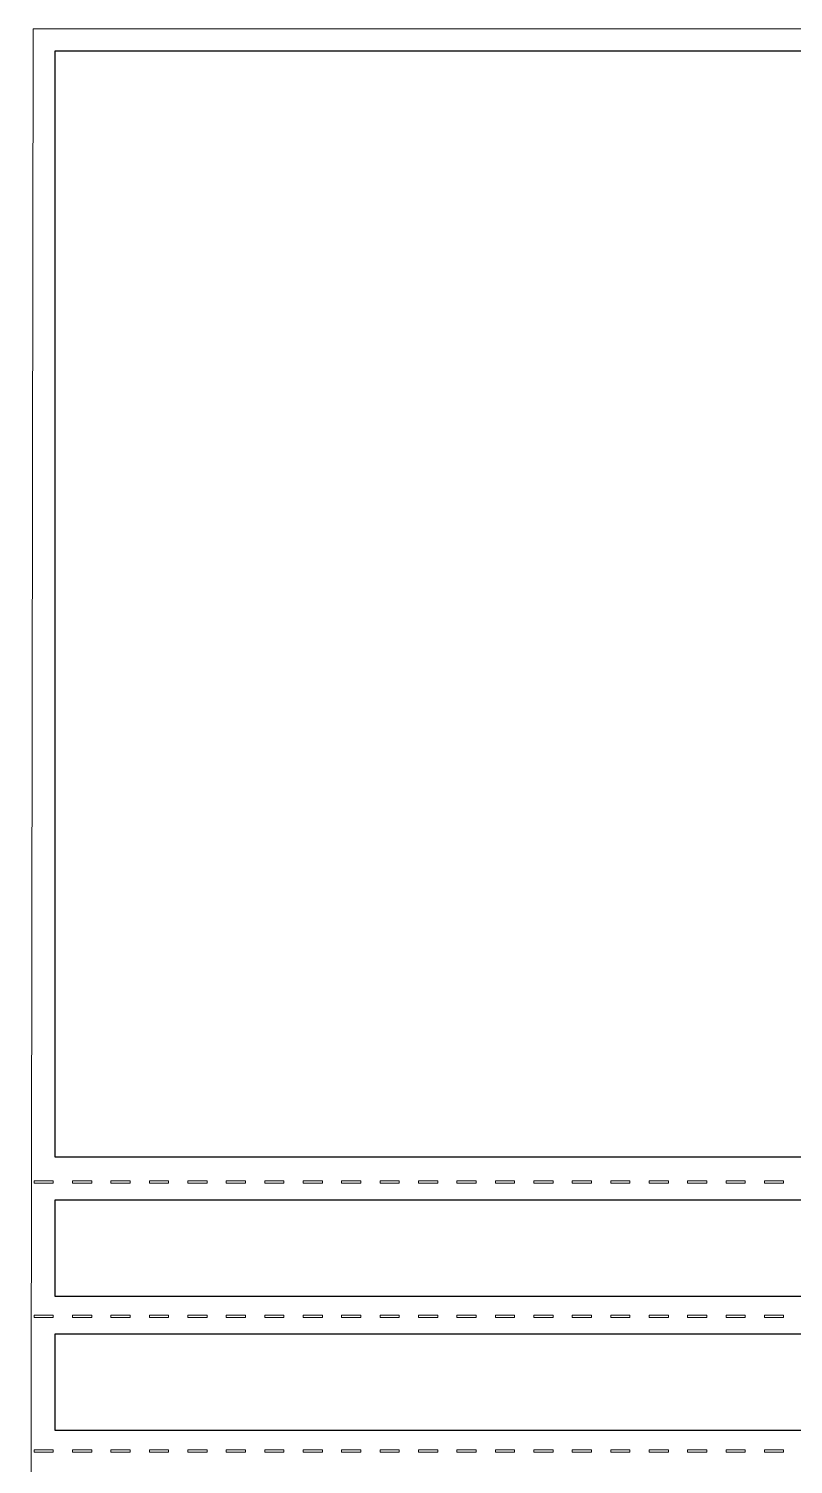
# Model space of a CAD drawing. Header units: centimetres. Extents: x -6.7 to 6.7, y -14.3 to 13.3.
# Drawn here: x -6.74 to 0.07, y 0.51 to 13.3 of the extents above; entities that cross this region are included whole.
import ezdxf

# ---------------------------------------------------------------- set-up
doc = ezdxf.new("R2010")
doc.units = ezdxf.units.CM
doc.header["$MEASUREMENT"] = 0
doc.layers.add('Layer 1', color=7, linetype='Continuous')

msp = doc.modelspace()

# ---------------------------------------------------------------- linework, layer by layer
at = {"layer": 'Layer 1', "color": 42, "lineweight": 20}
for points, knots in [([(-6.73678, -13.11381), (-6.50203, -13.16373), (-6.25661, -13.1907), (-6.00401, -13.1907), (-6.00401, -13.1907), (-4.34203, -13.1907), (-2.98967, -12.04397), (-2.95726, -10.62065), (-2.95726, -10.62065), (-2.95726, -10.62065), (-2.81017, -10.62065), (-2.81017, -10.62065), (-2.81017, -10.62065), (-2.24675, -14.07084), (2.69384, -14.3019), (3.28332, -10.62065), (3.28332, -10.62065), (3.28332, -10.62065), (3.47788, -10.62065), (3.47788, -10.62065), (3.47788, -10.62065), (3.51029, -12.04397), (4.86198, -13.1907), (6.52396, -13.1907), (6.52396, -13.1907), (6.5954, -13.1907), (6.66635, -13.18885), (6.73657, -13.18468), (6.73657, -13.18468), (6.73657, -13.18468), (6.71317, 13.29534), (6.71317, 13.29534), (6.71317, 13.29534), (6.71317, 13.29534), (-6.69867, 13.29534), (-6.69867, 13.29534), (-6.69867, 13.29534), (-6.69867, 13.29534), (-6.73678, -13.11381), (-6.73678, -13.11381)], [0, 0, 0, 0, 0.09090909, 0.09090909, 0.09090909, 0.09090909, 0.18181818, 0.18181818, 0.18181818, 0.18181818, 0.27272727, 0.27272727, 0.27272727, 0.27272727, 0.36363636, 0.36363636, 0.36363636, 0.36363636, 0.45454545, 0.45454545, 0.45454545, 0.45454545, 0.54545455, 0.54545455, 0.54545455, 0.54545455, 0.63636364, 0.63636364, 0.63636364, 0.63636364, 0.72727273, 0.72727273, 0.72727273, 0.72727273, 0.81818182, 0.81818182, 0.81818182, 0.81818182, 1, 1, 1, 1]), ([(-6.68931, 3.01116), (-6.68931, 3.01116), (-6.68931, 3.03256), (-6.68931, 3.03256), (-6.68931, 3.03256), (-6.68931, 3.03256), (-6.51815, 3.03256), (-6.51815, 3.03256), (-6.51815, 3.03256), (-6.51815, 3.03256), (-6.51815, 3.01116), (-6.51815, 3.01116), (-6.51815, 3.01116), (-6.51815, 3.01116), (-6.68931, 3.01116), (-6.68931, 3.01116)], [0, 0, 0, 0, 0.2, 0.2, 0.2, 0.2, 0.4, 0.4, 0.4, 0.4, 0.6, 0.6, 0.6, 0.6, 1, 1, 1, 1]), ([(-6.347, 3.01116), (-6.347, 3.01116), (-6.347, 3.03256), (-6.347, 3.03256), (-6.347, 3.03256), (-6.347, 3.03256), (-6.17584, 3.03256), (-6.17584, 3.03256), (-6.17584, 3.03256), (-6.17584, 3.03256), (-6.17584, 3.01116), (-6.17584, 3.01116), (-6.17584, 3.01116), (-6.17584, 3.01116), (-6.347, 3.01116), (-6.347, 3.01116)], [0, 0, 0, 0, 0.2, 0.2, 0.2, 0.2, 0.4, 0.4, 0.4, 0.4, 0.6, 0.6, 0.6, 0.6, 1, 1, 1, 1]), ([(-6.00468, 3.01116), (-6.00468, 3.01116), (-6.00468, 3.03256), (-6.00468, 3.03256), (-6.00468, 3.03256), (-6.00468, 3.03256), (-5.83352, 3.03256), (-5.83352, 3.03256), (-5.83352, 3.03256), (-5.83352, 3.03256), (-5.83352, 3.01116), (-5.83352, 3.01116), (-5.83352, 3.01116), (-5.83352, 3.01116), (-6.00468, 3.01116), (-6.00468, 3.01116)], [0, 0, 0, 0, 0.2, 0.2, 0.2, 0.2, 0.4, 0.4, 0.4, 0.4, 0.6, 0.6, 0.6, 0.6, 1, 1, 1, 1]), ([(-5.66236, 3.01116), (-5.66236, 3.01116), (-5.66236, 3.03256), (-5.66236, 3.03256), (-5.66236, 3.03256), (-5.66236, 3.03256), (-5.4912, 3.03256), (-5.4912, 3.03256), (-5.4912, 3.03256), (-5.4912, 3.03256), (-5.4912, 3.01116), (-5.4912, 3.01116), (-5.4912, 3.01116), (-5.4912, 3.01116), (-5.66236, 3.01116), (-5.66236, 3.01116)], [0, 0, 0, 0, 0.2, 0.2, 0.2, 0.2, 0.4, 0.4, 0.4, 0.4, 0.6, 0.6, 0.6, 0.6, 1, 1, 1, 1]), ([(-5.32005, 3.01116), (-5.32005, 3.01116), (-5.32005, 3.03256), (-5.32005, 3.03256), (-5.32005, 3.03256), (-5.32005, 3.03256), (-5.14889, 3.03256), (-5.14889, 3.03256), (-5.14889, 3.03256), (-5.14889, 3.03256), (-5.14889, 3.01116), (-5.14889, 3.01116), (-5.14889, 3.01116), (-5.14889, 3.01116), (-5.32005, 3.01116), (-5.32005, 3.01116)], [0, 0, 0, 0, 0.2, 0.2, 0.2, 0.2, 0.4, 0.4, 0.4, 0.4, 0.6, 0.6, 0.6, 0.6, 1, 1, 1, 1]), ([(-4.97773, 3.01116), (-4.97773, 3.01116), (-4.97773, 3.03256), (-4.97773, 3.03256), (-4.97773, 3.03256), (-4.97773, 3.03256), (-4.80657, 3.03256), (-4.80657, 3.03256), (-4.80657, 3.03256), (-4.80657, 3.03256), (-4.80657, 3.01116), (-4.80657, 3.01116), (-4.80657, 3.01116), (-4.80657, 3.01116), (-4.97773, 3.01116), (-4.97773, 3.01116)], [0, 0, 0, 0, 0.2, 0.2, 0.2, 0.2, 0.4, 0.4, 0.4, 0.4, 0.6, 0.6, 0.6, 0.6, 1, 1, 1, 1]), ([(-4.63542, 3.01116), (-4.63542, 3.01116), (-4.63542, 3.03256), (-4.63542, 3.03256), (-4.63542, 3.03256), (-4.63542, 3.03256), (-4.46426, 3.03256), (-4.46426, 3.03256), (-4.46426, 3.03256), (-4.46426, 3.03256), (-4.46426, 3.01116), (-4.46426, 3.01116), (-4.46426, 3.01116), (-4.46426, 3.01116), (-4.63542, 3.01116), (-4.63542, 3.01116)], [0, 0, 0, 0, 0.2, 0.2, 0.2, 0.2, 0.4, 0.4, 0.4, 0.4, 0.6, 0.6, 0.6, 0.6, 1, 1, 1, 1]), ([(-4.2931, 3.01116), (-4.2931, 3.01116), (-4.2931, 3.03256), (-4.2931, 3.03256), (-4.2931, 3.03256), (-4.2931, 3.03256), (-4.12194, 3.03256), (-4.12194, 3.03256), (-4.12194, 3.03256), (-4.12194, 3.03256), (-4.12194, 3.01116), (-4.12194, 3.01116), (-4.12194, 3.01116), (-4.12194, 3.01116), (-4.2931, 3.01116), (-4.2931, 3.01116)], [0, 0, 0, 0, 0.2, 0.2, 0.2, 0.2, 0.4, 0.4, 0.4, 0.4, 0.6, 0.6, 0.6, 0.6, 1, 1, 1, 1]), ([(-3.95078, 3.01116), (-3.95078, 3.01116), (-3.95078, 3.03256), (-3.95078, 3.03256), (-3.95078, 3.03256), (-3.95078, 3.03256), (-3.77962, 3.03256), (-3.77962, 3.03256), (-3.77962, 3.03256), (-3.77962, 3.03256), (-3.77962, 3.01116), (-3.77962, 3.01116), (-3.77962, 3.01116), (-3.77962, 3.01116), (-3.95078, 3.01116), (-3.95078, 3.01116)], [0, 0, 0, 0, 0.2, 0.2, 0.2, 0.2, 0.4, 0.4, 0.4, 0.4, 0.6, 0.6, 0.6, 0.6, 1, 1, 1, 1]), ([(-3.60847, 3.01116), (-3.60847, 3.01116), (-3.60847, 3.03256), (-3.60847, 3.03256), (-3.60847, 3.03256), (-3.60847, 3.03256), (-3.43731, 3.03256), (-3.43731, 3.03256), (-3.43731, 3.03256), (-3.43731, 3.03256), (-3.43731, 3.01116), (-3.43731, 3.01116), (-3.43731, 3.01116), (-3.43731, 3.01116), (-3.60847, 3.01116), (-3.60847, 3.01116)], [0, 0, 0, 0, 0.2, 0.2, 0.2, 0.2, 0.4, 0.4, 0.4, 0.4, 0.6, 0.6, 0.6, 0.6, 1, 1, 1, 1]), ([(-3.26615, 3.01116), (-3.26615, 3.01116), (-3.26615, 3.03256), (-3.26615, 3.03256), (-3.26615, 3.03256), (-3.26615, 3.03256), (-3.09499, 3.03256), (-3.09499, 3.03256), (-3.09499, 3.03256), (-3.09499, 3.03256), (-3.09499, 3.01116), (-3.09499, 3.01116), (-3.09499, 3.01116), (-3.09499, 3.01116), (-3.26615, 3.01116), (-3.26615, 3.01116)], [0, 0, 0, 0, 0.2, 0.2, 0.2, 0.2, 0.4, 0.4, 0.4, 0.4, 0.6, 0.6, 0.6, 0.6, 1, 1, 1, 1]), ([(-2.92384, 3.01116), (-2.92384, 3.01116), (-2.92384, 3.03256), (-2.92384, 3.03256), (-2.92384, 3.03256), (-2.92384, 3.03256), (-2.75268, 3.03256), (-2.75268, 3.03256), (-2.75268, 3.03256), (-2.75268, 3.03256), (-2.75268, 3.01116), (-2.75268, 3.01116), (-2.75268, 3.01116), (-2.75268, 3.01116), (-2.92384, 3.01116), (-2.92384, 3.01116)], [0, 0, 0, 0, 0.2, 0.2, 0.2, 0.2, 0.4, 0.4, 0.4, 0.4, 0.6, 0.6, 0.6, 0.6, 1, 1, 1, 1]), ([(-2.58152, 3.01116), (-2.58152, 3.01116), (-2.58152, 3.03256), (-2.58152, 3.03256), (-2.58152, 3.03256), (-2.58152, 3.03256), (-2.41036, 3.03256), (-2.41036, 3.03256), (-2.41036, 3.03256), (-2.41036, 3.03256), (-2.41036, 3.01116), (-2.41036, 3.01116), (-2.41036, 3.01116), (-2.41036, 3.01116), (-2.58152, 3.01116), (-2.58152, 3.01116)], [0, 0, 0, 0, 0.2, 0.2, 0.2, 0.2, 0.4, 0.4, 0.4, 0.4, 0.6, 0.6, 0.6, 0.6, 1, 1, 1, 1]), ([(-2.2392, 3.01116), (-2.2392, 3.01116), (-2.2392, 3.03256), (-2.2392, 3.03256), (-2.2392, 3.03256), (-2.2392, 3.03256), (-2.06804, 3.03256), (-2.06804, 3.03256), (-2.06804, 3.03256), (-2.06804, 3.03256), (-2.06804, 3.01116), (-2.06804, 3.01116), (-2.06804, 3.01116), (-2.06804, 3.01116), (-2.2392, 3.01116), (-2.2392, 3.01116)], [0, 0, 0, 0, 0.2, 0.2, 0.2, 0.2, 0.4, 0.4, 0.4, 0.4, 0.6, 0.6, 0.6, 0.6, 1, 1, 1, 1]), ([(-1.89689, 3.01116), (-1.89689, 3.01116), (-1.89689, 3.03256), (-1.89689, 3.03256), (-1.89689, 3.03256), (-1.89689, 3.03256), (-1.72573, 3.03256), (-1.72573, 3.03256), (-1.72573, 3.03256), (-1.72573, 3.03256), (-1.72573, 3.01116), (-1.72573, 3.01116), (-1.72573, 3.01116), (-1.72573, 3.01116), (-1.89689, 3.01116), (-1.89689, 3.01116)], [0, 0, 0, 0, 0.2, 0.2, 0.2, 0.2, 0.4, 0.4, 0.4, 0.4, 0.6, 0.6, 0.6, 0.6, 1, 1, 1, 1]), ([(-1.55457, 3.01116), (-1.55457, 3.01116), (-1.55457, 3.03256), (-1.55457, 3.03256), (-1.55457, 3.03256), (-1.55457, 3.03256), (-1.38341, 3.03256), (-1.38341, 3.03256), (-1.38341, 3.03256), (-1.38341, 3.03256), (-1.38341, 3.01116), (-1.38341, 3.01116), (-1.38341, 3.01116), (-1.38341, 3.01116), (-1.55457, 3.01116), (-1.55457, 3.01116)], [0, 0, 0, 0, 0.2, 0.2, 0.2, 0.2, 0.4, 0.4, 0.4, 0.4, 0.6, 0.6, 0.6, 0.6, 1, 1, 1, 1]), ([(-1.21225, 3.01116), (-1.21225, 3.01116), (-1.21225, 3.03256), (-1.21225, 3.03256), (-1.21225, 3.03256), (-1.21225, 3.03256), (-1.04109, 3.03256), (-1.04109, 3.03256), (-1.04109, 3.03256), (-1.04109, 3.03256), (-1.04109, 3.01116), (-1.04109, 3.01116), (-1.04109, 3.01116), (-1.04109, 3.01116), (-1.21225, 3.01116), (-1.21225, 3.01116)], [0, 0, 0, 0, 0.2, 0.2, 0.2, 0.2, 0.4, 0.4, 0.4, 0.4, 0.6, 0.6, 0.6, 0.6, 1, 1, 1, 1]), ([(-0.86994, 3.01116), (-0.86994, 3.01116), (-0.86994, 3.03256), (-0.86994, 3.03256), (-0.86994, 3.03256), (-0.86994, 3.03256), (-0.69878, 3.03256), (-0.69878, 3.03256), (-0.69878, 3.03256), (-0.69878, 3.03256), (-0.69878, 3.01116), (-0.69878, 3.01116), (-0.69878, 3.01116), (-0.69878, 3.01116), (-0.86994, 3.01116), (-0.86994, 3.01116)], [0, 0, 0, 0, 0.2, 0.2, 0.2, 0.2, 0.4, 0.4, 0.4, 0.4, 0.6, 0.6, 0.6, 0.6, 1, 1, 1, 1]), ([(-0.52762, 3.01116), (-0.52762, 3.01116), (-0.52762, 3.03256), (-0.52762, 3.03256), (-0.52762, 3.03256), (-0.52762, 3.03256), (-0.35646, 3.03256), (-0.35646, 3.03256), (-0.35646, 3.03256), (-0.35646, 3.03256), (-0.35646, 3.01116), (-0.35646, 3.01116), (-0.35646, 3.01116), (-0.35646, 3.01116), (-0.52762, 3.01116), (-0.52762, 3.01116)], [0, 0, 0, 0, 0.2, 0.2, 0.2, 0.2, 0.4, 0.4, 0.4, 0.4, 0.6, 0.6, 0.6, 0.6, 1, 1, 1, 1]), ([(-0.18531, 3.01116), (-0.18531, 3.01116), (-0.18531, 3.03256), (-0.18531, 3.03256), (-0.18531, 3.03256), (-0.18531, 3.03256), (-0.01415, 3.03256), (-0.01415, 3.03256), (-0.01415, 3.03256), (-0.01415, 3.03256), (-0.01415, 3.01116), (-0.01415, 3.01116), (-0.01415, 3.01116), (-0.01415, 3.01116), (-0.18531, 3.01116), (-0.18531, 3.01116)], [0, 0, 0, 0, 0.2, 0.2, 0.2, 0.2, 0.4, 0.4, 0.4, 0.4, 0.6, 0.6, 0.6, 0.6, 1, 1, 1, 1]), ([(-6.68931, 1.81305), (-6.68931, 1.81305), (-6.68931, 1.83444), (-6.68931, 1.83444), (-6.68931, 1.83444), (-6.68931, 1.83444), (-6.51815, 1.83444), (-6.51815, 1.83444), (-6.51815, 1.83444), (-6.51815, 1.83444), (-6.51815, 1.81305), (-6.51815, 1.81305), (-6.51815, 1.81305), (-6.51815, 1.81305), (-6.68931, 1.81305), (-6.68931, 1.81305)], [0, 0, 0, 0, 0.2, 0.2, 0.2, 0.2, 0.4, 0.4, 0.4, 0.4, 0.6, 0.6, 0.6, 0.6, 1, 1, 1, 1]), ([(-6.347, 1.81305), (-6.347, 1.81305), (-6.347, 1.83444), (-6.347, 1.83444), (-6.347, 1.83444), (-6.347, 1.83444), (-6.17584, 1.83444), (-6.17584, 1.83444), (-6.17584, 1.83444), (-6.17584, 1.83444), (-6.17584, 1.81305), (-6.17584, 1.81305), (-6.17584, 1.81305), (-6.17584, 1.81305), (-6.347, 1.81305), (-6.347, 1.81305)], [0, 0, 0, 0, 0.2, 0.2, 0.2, 0.2, 0.4, 0.4, 0.4, 0.4, 0.6, 0.6, 0.6, 0.6, 1, 1, 1, 1]), ([(-6.00468, 1.81305), (-6.00468, 1.81305), (-6.00468, 1.83444), (-6.00468, 1.83444), (-6.00468, 1.83444), (-6.00468, 1.83444), (-5.83352, 1.83444), (-5.83352, 1.83444), (-5.83352, 1.83444), (-5.83352, 1.83444), (-5.83352, 1.81305), (-5.83352, 1.81305), (-5.83352, 1.81305), (-5.83352, 1.81305), (-6.00468, 1.81305), (-6.00468, 1.81305)], [0, 0, 0, 0, 0.2, 0.2, 0.2, 0.2, 0.4, 0.4, 0.4, 0.4, 0.6, 0.6, 0.6, 0.6, 1, 1, 1, 1]), ([(-5.66236, 1.81305), (-5.66236, 1.81305), (-5.66236, 1.83444), (-5.66236, 1.83444), (-5.66236, 1.83444), (-5.66236, 1.83444), (-5.4912, 1.83444), (-5.4912, 1.83444), (-5.4912, 1.83444), (-5.4912, 1.83444), (-5.4912, 1.81305), (-5.4912, 1.81305), (-5.4912, 1.81305), (-5.4912, 1.81305), (-5.66236, 1.81305), (-5.66236, 1.81305)], [0, 0, 0, 0, 0.2, 0.2, 0.2, 0.2, 0.4, 0.4, 0.4, 0.4, 0.6, 0.6, 0.6, 0.6, 1, 1, 1, 1]), ([(-5.32005, 1.81305), (-5.32005, 1.81305), (-5.32005, 1.83444), (-5.32005, 1.83444), (-5.32005, 1.83444), (-5.32005, 1.83444), (-5.14889, 1.83444), (-5.14889, 1.83444), (-5.14889, 1.83444), (-5.14889, 1.83444), (-5.14889, 1.81305), (-5.14889, 1.81305), (-5.14889, 1.81305), (-5.14889, 1.81305), (-5.32005, 1.81305), (-5.32005, 1.81305)], [0, 0, 0, 0, 0.2, 0.2, 0.2, 0.2, 0.4, 0.4, 0.4, 0.4, 0.6, 0.6, 0.6, 0.6, 1, 1, 1, 1]), ([(-4.97773, 1.81305), (-4.97773, 1.81305), (-4.97773, 1.83444), (-4.97773, 1.83444), (-4.97773, 1.83444), (-4.97773, 1.83444), (-4.80657, 1.83444), (-4.80657, 1.83444), (-4.80657, 1.83444), (-4.80657, 1.83444), (-4.80657, 1.81305), (-4.80657, 1.81305), (-4.80657, 1.81305), (-4.80657, 1.81305), (-4.97773, 1.81305), (-4.97773, 1.81305)], [0, 0, 0, 0, 0.2, 0.2, 0.2, 0.2, 0.4, 0.4, 0.4, 0.4, 0.6, 0.6, 0.6, 0.6, 1, 1, 1, 1]), ([(-4.63542, 1.81305), (-4.63542, 1.81305), (-4.63542, 1.83444), (-4.63542, 1.83444), (-4.63542, 1.83444), (-4.63542, 1.83444), (-4.46426, 1.83444), (-4.46426, 1.83444), (-4.46426, 1.83444), (-4.46426, 1.83444), (-4.46426, 1.81305), (-4.46426, 1.81305), (-4.46426, 1.81305), (-4.46426, 1.81305), (-4.63542, 1.81305), (-4.63542, 1.81305)], [0, 0, 0, 0, 0.2, 0.2, 0.2, 0.2, 0.4, 0.4, 0.4, 0.4, 0.6, 0.6, 0.6, 0.6, 1, 1, 1, 1]), ([(-4.2931, 1.81305), (-4.2931, 1.81305), (-4.2931, 1.83444), (-4.2931, 1.83444), (-4.2931, 1.83444), (-4.2931, 1.83444), (-4.12194, 1.83444), (-4.12194, 1.83444), (-4.12194, 1.83444), (-4.12194, 1.83444), (-4.12194, 1.81305), (-4.12194, 1.81305), (-4.12194, 1.81305), (-4.12194, 1.81305), (-4.2931, 1.81305), (-4.2931, 1.81305)], [0, 0, 0, 0, 0.2, 0.2, 0.2, 0.2, 0.4, 0.4, 0.4, 0.4, 0.6, 0.6, 0.6, 0.6, 1, 1, 1, 1]), ([(-3.95078, 1.81305), (-3.95078, 1.81305), (-3.95078, 1.83444), (-3.95078, 1.83444), (-3.95078, 1.83444), (-3.95078, 1.83444), (-3.77962, 1.83444), (-3.77962, 1.83444), (-3.77962, 1.83444), (-3.77962, 1.83444), (-3.77962, 1.81305), (-3.77962, 1.81305), (-3.77962, 1.81305), (-3.77962, 1.81305), (-3.95078, 1.81305), (-3.95078, 1.81305)], [0, 0, 0, 0, 0.2, 0.2, 0.2, 0.2, 0.4, 0.4, 0.4, 0.4, 0.6, 0.6, 0.6, 0.6, 1, 1, 1, 1]), ([(-3.60847, 1.81305), (-3.60847, 1.81305), (-3.60847, 1.83444), (-3.60847, 1.83444), (-3.60847, 1.83444), (-3.60847, 1.83444), (-3.43731, 1.83444), (-3.43731, 1.83444), (-3.43731, 1.83444), (-3.43731, 1.83444), (-3.43731, 1.81305), (-3.43731, 1.81305), (-3.43731, 1.81305), (-3.43731, 1.81305), (-3.60847, 1.81305), (-3.60847, 1.81305)], [0, 0, 0, 0, 0.2, 0.2, 0.2, 0.2, 0.4, 0.4, 0.4, 0.4, 0.6, 0.6, 0.6, 0.6, 1, 1, 1, 1]), ([(-3.26615, 1.81305), (-3.26615, 1.81305), (-3.26615, 1.83444), (-3.26615, 1.83444), (-3.26615, 1.83444), (-3.26615, 1.83444), (-3.09499, 1.83444), (-3.09499, 1.83444), (-3.09499, 1.83444), (-3.09499, 1.83444), (-3.09499, 1.81305), (-3.09499, 1.81305), (-3.09499, 1.81305), (-3.09499, 1.81305), (-3.26615, 1.81305), (-3.26615, 1.81305)], [0, 0, 0, 0, 0.2, 0.2, 0.2, 0.2, 0.4, 0.4, 0.4, 0.4, 0.6, 0.6, 0.6, 0.6, 1, 1, 1, 1]), ([(-2.92384, 1.81305), (-2.92384, 1.81305), (-2.92384, 1.83444), (-2.92384, 1.83444), (-2.92384, 1.83444), (-2.92384, 1.83444), (-2.75268, 1.83444), (-2.75268, 1.83444), (-2.75268, 1.83444), (-2.75268, 1.83444), (-2.75268, 1.81305), (-2.75268, 1.81305), (-2.75268, 1.81305), (-2.75268, 1.81305), (-2.92384, 1.81305), (-2.92384, 1.81305)], [0, 0, 0, 0, 0.2, 0.2, 0.2, 0.2, 0.4, 0.4, 0.4, 0.4, 0.6, 0.6, 0.6, 0.6, 1, 1, 1, 1]), ([(-2.58152, 1.81305), (-2.58152, 1.81305), (-2.58152, 1.83444), (-2.58152, 1.83444), (-2.58152, 1.83444), (-2.58152, 1.83444), (-2.41036, 1.83444), (-2.41036, 1.83444), (-2.41036, 1.83444), (-2.41036, 1.83444), (-2.41036, 1.81305), (-2.41036, 1.81305), (-2.41036, 1.81305), (-2.41036, 1.81305), (-2.58152, 1.81305), (-2.58152, 1.81305)], [0, 0, 0, 0, 0.2, 0.2, 0.2, 0.2, 0.4, 0.4, 0.4, 0.4, 0.6, 0.6, 0.6, 0.6, 1, 1, 1, 1]), ([(-2.2392, 1.81305), (-2.2392, 1.81305), (-2.2392, 1.83444), (-2.2392, 1.83444), (-2.2392, 1.83444), (-2.2392, 1.83444), (-2.06804, 1.83444), (-2.06804, 1.83444), (-2.06804, 1.83444), (-2.06804, 1.83444), (-2.06804, 1.81305), (-2.06804, 1.81305), (-2.06804, 1.81305), (-2.06804, 1.81305), (-2.2392, 1.81305), (-2.2392, 1.81305)], [0, 0, 0, 0, 0.2, 0.2, 0.2, 0.2, 0.4, 0.4, 0.4, 0.4, 0.6, 0.6, 0.6, 0.6, 1, 1, 1, 1]), ([(-1.89689, 1.81305), (-1.89689, 1.81305), (-1.89689, 1.83444), (-1.89689, 1.83444), (-1.89689, 1.83444), (-1.89689, 1.83444), (-1.72573, 1.83444), (-1.72573, 1.83444), (-1.72573, 1.83444), (-1.72573, 1.83444), (-1.72573, 1.81305), (-1.72573, 1.81305), (-1.72573, 1.81305), (-1.72573, 1.81305), (-1.89689, 1.81305), (-1.89689, 1.81305)], [0, 0, 0, 0, 0.2, 0.2, 0.2, 0.2, 0.4, 0.4, 0.4, 0.4, 0.6, 0.6, 0.6, 0.6, 1, 1, 1, 1]), ([(-1.55457, 1.81305), (-1.55457, 1.81305), (-1.55457, 1.83444), (-1.55457, 1.83444), (-1.55457, 1.83444), (-1.55457, 1.83444), (-1.38341, 1.83444), (-1.38341, 1.83444), (-1.38341, 1.83444), (-1.38341, 1.83444), (-1.38341, 1.81305), (-1.38341, 1.81305), (-1.38341, 1.81305), (-1.38341, 1.81305), (-1.55457, 1.81305), (-1.55457, 1.81305)], [0, 0, 0, 0, 0.2, 0.2, 0.2, 0.2, 0.4, 0.4, 0.4, 0.4, 0.6, 0.6, 0.6, 0.6, 1, 1, 1, 1]), ([(-1.21225, 1.81305), (-1.21225, 1.81305), (-1.21225, 1.83444), (-1.21225, 1.83444), (-1.21225, 1.83444), (-1.21225, 1.83444), (-1.04109, 1.83444), (-1.04109, 1.83444), (-1.04109, 1.83444), (-1.04109, 1.83444), (-1.04109, 1.81305), (-1.04109, 1.81305), (-1.04109, 1.81305), (-1.04109, 1.81305), (-1.21225, 1.81305), (-1.21225, 1.81305)], [0, 0, 0, 0, 0.2, 0.2, 0.2, 0.2, 0.4, 0.4, 0.4, 0.4, 0.6, 0.6, 0.6, 0.6, 1, 1, 1, 1]), ([(-0.86994, 1.81305), (-0.86994, 1.81305), (-0.86994, 1.83444), (-0.86994, 1.83444), (-0.86994, 1.83444), (-0.86994, 1.83444), (-0.69878, 1.83444), (-0.69878, 1.83444), (-0.69878, 1.83444), (-0.69878, 1.83444), (-0.69878, 1.81305), (-0.69878, 1.81305), (-0.69878, 1.81305), (-0.69878, 1.81305), (-0.86994, 1.81305), (-0.86994, 1.81305)], [0, 0, 0, 0, 0.2, 0.2, 0.2, 0.2, 0.4, 0.4, 0.4, 0.4, 0.6, 0.6, 0.6, 0.6, 1, 1, 1, 1]), ([(-0.52762, 1.81305), (-0.52762, 1.81305), (-0.52762, 1.83444), (-0.52762, 1.83444), (-0.52762, 1.83444), (-0.52762, 1.83444), (-0.35646, 1.83444), (-0.35646, 1.83444), (-0.35646, 1.83444), (-0.35646, 1.83444), (-0.35646, 1.81305), (-0.35646, 1.81305), (-0.35646, 1.81305), (-0.35646, 1.81305), (-0.52762, 1.81305), (-0.52762, 1.81305)], [0, 0, 0, 0, 0.2, 0.2, 0.2, 0.2, 0.4, 0.4, 0.4, 0.4, 0.6, 0.6, 0.6, 0.6, 1, 1, 1, 1]), ([(-0.18531, 1.81305), (-0.18531, 1.81305), (-0.18531, 1.83444), (-0.18531, 1.83444), (-0.18531, 1.83444), (-0.18531, 1.83444), (-0.01415, 1.83444), (-0.01415, 1.83444), (-0.01415, 1.83444), (-0.01415, 1.83444), (-0.01415, 1.81305), (-0.01415, 1.81305), (-0.01415, 1.81305), (-0.01415, 1.81305), (-0.18531, 1.81305), (-0.18531, 1.81305)], [0, 0, 0, 0, 0.2, 0.2, 0.2, 0.2, 0.4, 0.4, 0.4, 0.4, 0.6, 0.6, 0.6, 0.6, 1, 1, 1, 1]), ([(-6.68931, 0.61494), (-6.68931, 0.61494), (-6.68931, 0.63634), (-6.68931, 0.63634), (-6.68931, 0.63634), (-6.68931, 0.63634), (-6.51815, 0.63634), (-6.51815, 0.63634), (-6.51815, 0.63634), (-6.51815, 0.63634), (-6.51815, 0.61494), (-6.51815, 0.61494), (-6.51815, 0.61494), (-6.51815, 0.61494), (-6.68931, 0.61494), (-6.68931, 0.61494)], [0, 0, 0, 0, 0.2, 0.2, 0.2, 0.2, 0.4, 0.4, 0.4, 0.4, 0.6, 0.6, 0.6, 0.6, 1, 1, 1, 1]), ([(-6.347, 0.61494), (-6.347, 0.61494), (-6.347, 0.63634), (-6.347, 0.63634), (-6.347, 0.63634), (-6.347, 0.63634), (-6.17584, 0.63634), (-6.17584, 0.63634), (-6.17584, 0.63634), (-6.17584, 0.63634), (-6.17584, 0.61494), (-6.17584, 0.61494), (-6.17584, 0.61494), (-6.17584, 0.61494), (-6.347, 0.61494), (-6.347, 0.61494)], [0, 0, 0, 0, 0.2, 0.2, 0.2, 0.2, 0.4, 0.4, 0.4, 0.4, 0.6, 0.6, 0.6, 0.6, 1, 1, 1, 1]), ([(-6.00468, 0.61494), (-6.00468, 0.61494), (-6.00468, 0.63634), (-6.00468, 0.63634), (-6.00468, 0.63634), (-6.00468, 0.63634), (-5.83352, 0.63634), (-5.83352, 0.63634), (-5.83352, 0.63634), (-5.83352, 0.63634), (-5.83352, 0.61494), (-5.83352, 0.61494), (-5.83352, 0.61494), (-5.83352, 0.61494), (-6.00468, 0.61494), (-6.00468, 0.61494)], [0, 0, 0, 0, 0.2, 0.2, 0.2, 0.2, 0.4, 0.4, 0.4, 0.4, 0.6, 0.6, 0.6, 0.6, 1, 1, 1, 1]), ([(-5.66236, 0.61494), (-5.66236, 0.61494), (-5.66236, 0.63634), (-5.66236, 0.63634), (-5.66236, 0.63634), (-5.66236, 0.63634), (-5.4912, 0.63634), (-5.4912, 0.63634), (-5.4912, 0.63634), (-5.4912, 0.63634), (-5.4912, 0.61494), (-5.4912, 0.61494), (-5.4912, 0.61494), (-5.4912, 0.61494), (-5.66236, 0.61494), (-5.66236, 0.61494)], [0, 0, 0, 0, 0.2, 0.2, 0.2, 0.2, 0.4, 0.4, 0.4, 0.4, 0.6, 0.6, 0.6, 0.6, 1, 1, 1, 1]), ([(-5.32005, 0.61494), (-5.32005, 0.61494), (-5.32005, 0.63634), (-5.32005, 0.63634), (-5.32005, 0.63634), (-5.32005, 0.63634), (-5.14889, 0.63634), (-5.14889, 0.63634), (-5.14889, 0.63634), (-5.14889, 0.63634), (-5.14889, 0.61494), (-5.14889, 0.61494), (-5.14889, 0.61494), (-5.14889, 0.61494), (-5.32005, 0.61494), (-5.32005, 0.61494)], [0, 0, 0, 0, 0.2, 0.2, 0.2, 0.2, 0.4, 0.4, 0.4, 0.4, 0.6, 0.6, 0.6, 0.6, 1, 1, 1, 1]), ([(-4.97773, 0.61494), (-4.97773, 0.61494), (-4.97773, 0.63634), (-4.97773, 0.63634), (-4.97773, 0.63634), (-4.97773, 0.63634), (-4.80657, 0.63634), (-4.80657, 0.63634), (-4.80657, 0.63634), (-4.80657, 0.63634), (-4.80657, 0.61494), (-4.80657, 0.61494), (-4.80657, 0.61494), (-4.80657, 0.61494), (-4.97773, 0.61494), (-4.97773, 0.61494)], [0, 0, 0, 0, 0.2, 0.2, 0.2, 0.2, 0.4, 0.4, 0.4, 0.4, 0.6, 0.6, 0.6, 0.6, 1, 1, 1, 1]), ([(-4.63542, 0.61494), (-4.63542, 0.61494), (-4.63542, 0.63634), (-4.63542, 0.63634), (-4.63542, 0.63634), (-4.63542, 0.63634), (-4.46426, 0.63634), (-4.46426, 0.63634), (-4.46426, 0.63634), (-4.46426, 0.63634), (-4.46426, 0.61494), (-4.46426, 0.61494), (-4.46426, 0.61494), (-4.46426, 0.61494), (-4.63542, 0.61494), (-4.63542, 0.61494)], [0, 0, 0, 0, 0.2, 0.2, 0.2, 0.2, 0.4, 0.4, 0.4, 0.4, 0.6, 0.6, 0.6, 0.6, 1, 1, 1, 1]), ([(-4.2931, 0.61494), (-4.2931, 0.61494), (-4.2931, 0.63634), (-4.2931, 0.63634), (-4.2931, 0.63634), (-4.2931, 0.63634), (-4.12194, 0.63634), (-4.12194, 0.63634), (-4.12194, 0.63634), (-4.12194, 0.63634), (-4.12194, 0.61494), (-4.12194, 0.61494), (-4.12194, 0.61494), (-4.12194, 0.61494), (-4.2931, 0.61494), (-4.2931, 0.61494)], [0, 0, 0, 0, 0.2, 0.2, 0.2, 0.2, 0.4, 0.4, 0.4, 0.4, 0.6, 0.6, 0.6, 0.6, 1, 1, 1, 1]), ([(-3.95078, 0.61494), (-3.95078, 0.61494), (-3.95078, 0.63634), (-3.95078, 0.63634), (-3.95078, 0.63634), (-3.95078, 0.63634), (-3.77962, 0.63634), (-3.77962, 0.63634), (-3.77962, 0.63634), (-3.77962, 0.63634), (-3.77962, 0.61494), (-3.77962, 0.61494), (-3.77962, 0.61494), (-3.77962, 0.61494), (-3.95078, 0.61494), (-3.95078, 0.61494)], [0, 0, 0, 0, 0.2, 0.2, 0.2, 0.2, 0.4, 0.4, 0.4, 0.4, 0.6, 0.6, 0.6, 0.6, 1, 1, 1, 1]), ([(-3.60847, 0.61494), (-3.60847, 0.61494), (-3.60847, 0.63634), (-3.60847, 0.63634), (-3.60847, 0.63634), (-3.60847, 0.63634), (-3.43731, 0.63634), (-3.43731, 0.63634), (-3.43731, 0.63634), (-3.43731, 0.63634), (-3.43731, 0.61494), (-3.43731, 0.61494), (-3.43731, 0.61494), (-3.43731, 0.61494), (-3.60847, 0.61494), (-3.60847, 0.61494)], [0, 0, 0, 0, 0.2, 0.2, 0.2, 0.2, 0.4, 0.4, 0.4, 0.4, 0.6, 0.6, 0.6, 0.6, 1, 1, 1, 1]), ([(-3.26615, 0.61494), (-3.26615, 0.61494), (-3.26615, 0.63634), (-3.26615, 0.63634), (-3.26615, 0.63634), (-3.26615, 0.63634), (-3.09499, 0.63634), (-3.09499, 0.63634), (-3.09499, 0.63634), (-3.09499, 0.63634), (-3.09499, 0.61494), (-3.09499, 0.61494), (-3.09499, 0.61494), (-3.09499, 0.61494), (-3.26615, 0.61494), (-3.26615, 0.61494)], [0, 0, 0, 0, 0.2, 0.2, 0.2, 0.2, 0.4, 0.4, 0.4, 0.4, 0.6, 0.6, 0.6, 0.6, 1, 1, 1, 1]), ([(-2.92384, 0.61494), (-2.92384, 0.61494), (-2.92384, 0.63634), (-2.92384, 0.63634), (-2.92384, 0.63634), (-2.92384, 0.63634), (-2.75268, 0.63634), (-2.75268, 0.63634), (-2.75268, 0.63634), (-2.75268, 0.63634), (-2.75268, 0.61494), (-2.75268, 0.61494), (-2.75268, 0.61494), (-2.75268, 0.61494), (-2.92384, 0.61494), (-2.92384, 0.61494)], [0, 0, 0, 0, 0.2, 0.2, 0.2, 0.2, 0.4, 0.4, 0.4, 0.4, 0.6, 0.6, 0.6, 0.6, 1, 1, 1, 1]), ([(-2.58152, 0.61494), (-2.58152, 0.61494), (-2.58152, 0.63634), (-2.58152, 0.63634), (-2.58152, 0.63634), (-2.58152, 0.63634), (-2.41036, 0.63634), (-2.41036, 0.63634), (-2.41036, 0.63634), (-2.41036, 0.63634), (-2.41036, 0.61494), (-2.41036, 0.61494), (-2.41036, 0.61494), (-2.41036, 0.61494), (-2.58152, 0.61494), (-2.58152, 0.61494)], [0, 0, 0, 0, 0.2, 0.2, 0.2, 0.2, 0.4, 0.4, 0.4, 0.4, 0.6, 0.6, 0.6, 0.6, 1, 1, 1, 1]), ([(-2.2392, 0.61494), (-2.2392, 0.61494), (-2.2392, 0.63634), (-2.2392, 0.63634), (-2.2392, 0.63634), (-2.2392, 0.63634), (-2.06804, 0.63634), (-2.06804, 0.63634), (-2.06804, 0.63634), (-2.06804, 0.63634), (-2.06804, 0.61494), (-2.06804, 0.61494), (-2.06804, 0.61494), (-2.06804, 0.61494), (-2.2392, 0.61494), (-2.2392, 0.61494)], [0, 0, 0, 0, 0.2, 0.2, 0.2, 0.2, 0.4, 0.4, 0.4, 0.4, 0.6, 0.6, 0.6, 0.6, 1, 1, 1, 1]), ([(-1.89689, 0.61494), (-1.89689, 0.61494), (-1.89689, 0.63634), (-1.89689, 0.63634), (-1.89689, 0.63634), (-1.89689, 0.63634), (-1.72573, 0.63634), (-1.72573, 0.63634), (-1.72573, 0.63634), (-1.72573, 0.63634), (-1.72573, 0.61494), (-1.72573, 0.61494), (-1.72573, 0.61494), (-1.72573, 0.61494), (-1.89689, 0.61494), (-1.89689, 0.61494)], [0, 0, 0, 0, 0.2, 0.2, 0.2, 0.2, 0.4, 0.4, 0.4, 0.4, 0.6, 0.6, 0.6, 0.6, 1, 1, 1, 1]), ([(-1.55457, 0.61494), (-1.55457, 0.61494), (-1.55457, 0.63634), (-1.55457, 0.63634), (-1.55457, 0.63634), (-1.55457, 0.63634), (-1.38341, 0.63634), (-1.38341, 0.63634), (-1.38341, 0.63634), (-1.38341, 0.63634), (-1.38341, 0.61494), (-1.38341, 0.61494), (-1.38341, 0.61494), (-1.38341, 0.61494), (-1.55457, 0.61494), (-1.55457, 0.61494)], [0, 0, 0, 0, 0.2, 0.2, 0.2, 0.2, 0.4, 0.4, 0.4, 0.4, 0.6, 0.6, 0.6, 0.6, 1, 1, 1, 1]), ([(-1.21225, 0.61494), (-1.21225, 0.61494), (-1.21225, 0.63634), (-1.21225, 0.63634), (-1.21225, 0.63634), (-1.21225, 0.63634), (-1.04109, 0.63634), (-1.04109, 0.63634), (-1.04109, 0.63634), (-1.04109, 0.63634), (-1.04109, 0.61494), (-1.04109, 0.61494), (-1.04109, 0.61494), (-1.04109, 0.61494), (-1.21225, 0.61494), (-1.21225, 0.61494)], [0, 0, 0, 0, 0.2, 0.2, 0.2, 0.2, 0.4, 0.4, 0.4, 0.4, 0.6, 0.6, 0.6, 0.6, 1, 1, 1, 1]), ([(-0.86994, 0.61494), (-0.86994, 0.61494), (-0.86994, 0.63634), (-0.86994, 0.63634), (-0.86994, 0.63634), (-0.86994, 0.63634), (-0.69878, 0.63634), (-0.69878, 0.63634), (-0.69878, 0.63634), (-0.69878, 0.63634), (-0.69878, 0.61494), (-0.69878, 0.61494), (-0.69878, 0.61494), (-0.69878, 0.61494), (-0.86994, 0.61494), (-0.86994, 0.61494)], [0, 0, 0, 0, 0.2, 0.2, 0.2, 0.2, 0.4, 0.4, 0.4, 0.4, 0.6, 0.6, 0.6, 0.6, 1, 1, 1, 1]), ([(-0.52762, 0.61494), (-0.52762, 0.61494), (-0.52762, 0.63634), (-0.52762, 0.63634), (-0.52762, 0.63634), (-0.52762, 0.63634), (-0.35646, 0.63634), (-0.35646, 0.63634), (-0.35646, 0.63634), (-0.35646, 0.63634), (-0.35646, 0.61494), (-0.35646, 0.61494), (-0.35646, 0.61494), (-0.35646, 0.61494), (-0.52762, 0.61494), (-0.52762, 0.61494)], [0, 0, 0, 0, 0.2, 0.2, 0.2, 0.2, 0.4, 0.4, 0.4, 0.4, 0.6, 0.6, 0.6, 0.6, 1, 1, 1, 1]), ([(-0.18531, 0.61494), (-0.18531, 0.61494), (-0.18531, 0.63634), (-0.18531, 0.63634), (-0.18531, 0.63634), (-0.18531, 0.63634), (-0.01415, 0.63634), (-0.01415, 0.63634), (-0.01415, 0.63634), (-0.01415, 0.63634), (-0.01415, 0.61494), (-0.01415, 0.61494), (-0.01415, 0.61494), (-0.01415, 0.61494), (-0.18531, 0.61494), (-0.18531, 0.61494)], [0, 0, 0, 0, 0.2, 0.2, 0.2, 0.2, 0.4, 0.4, 0.4, 0.4, 0.6, 0.6, 0.6, 0.6, 1, 1, 1, 1])]:
    msp.add_open_spline(points, degree=3, knots=knots, dxfattribs=at)
at = {"layer": 'Layer 1', "color": 225, "lineweight": 25}
for points in [[(6.5284, 3.24193), (6.5284, 6.52717), (6.5284, 9.81242), (6.5284, 13.09766), (6.5284, 13.09766), (2.18537, 13.09766), (-2.15765, 13.09766), (-6.50068, 13.09766), (-6.50068, 13.09766), (-6.50068, 9.81242), (-6.50068, 6.52717), (-6.50068, 3.24193), (-6.50068, 3.24193), (-2.15765, 3.24193), (2.18537, 3.24193), (6.5284, 3.24193)], [(6.5284, 2.00116), (6.5284, 2.00116), (6.5284, 2.86106), (6.5284, 2.86106), (6.5284, 2.86106), (6.5284, 2.86106), (-6.50068, 2.86106), (-6.50068, 2.86106), (-6.50068, 2.86106), (-6.50068, 2.86106), (-6.50068, 2.00116), (-6.50068, 2.00116), (-6.50068, 2.00116), (-6.50068, 2.00116), (6.5284, 2.00116), (6.5284, 2.00116)], [(6.5284, 0.80777), (6.5284, 0.80777), (6.5284, 1.66767), (6.5284, 1.66767), (6.5284, 1.66767), (6.5284, 1.66767), (-6.50068, 1.66767), (-6.50068, 1.66767), (-6.50068, 1.66767), (-6.50068, 1.66767), (-6.50068, 0.80777), (-6.50068, 0.80777), (-6.50068, 0.80777), (-6.50068, 0.80777), (6.5284, 0.80777), (6.5284, 0.80777)]]:
    msp.add_open_spline(points, degree=3, knots=[0, 0, 0, 0, 0.2, 0.2, 0.2, 0.2, 0.4, 0.4, 0.4, 0.4, 0.6, 0.6, 0.6, 0.6, 1, 1, 1, 1], dxfattribs=at)

doc.saveas('drawing.dxf')
